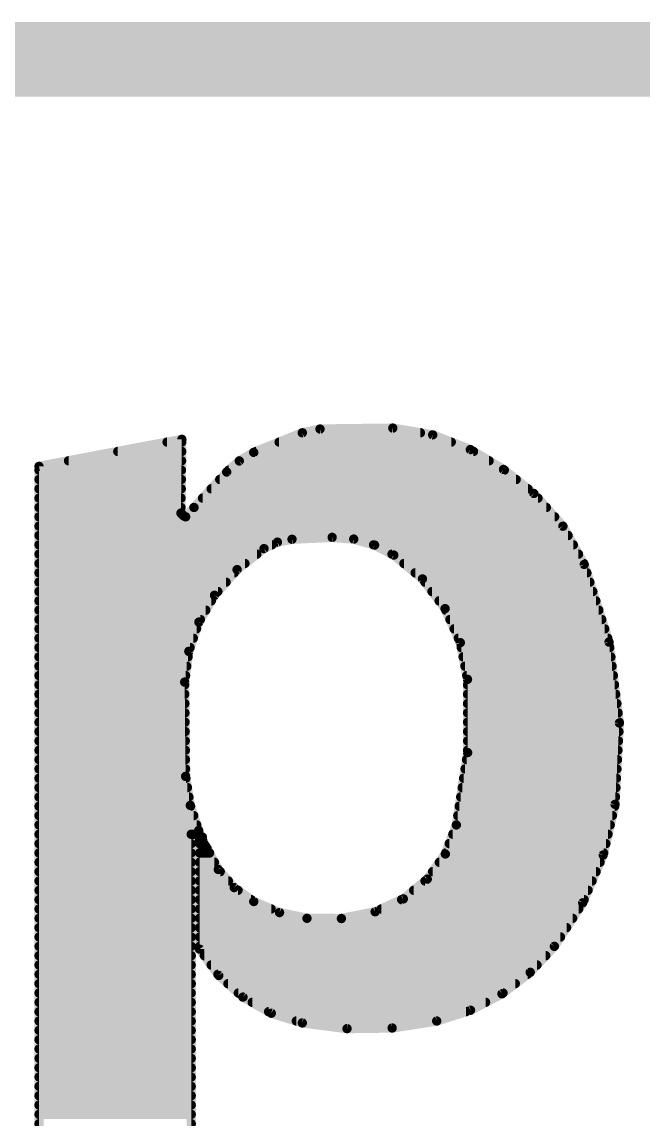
# Model space of a CAD drawing. Extents: x -66 to 17.9, y -10.2 to 50.9.
# Drawn here: x 4.277 to 5.966, y 29.883 to 32.868 of the extents above; entities that cross this region are included whole.
import ezdxf

# ---------------------------------------------------------------- set-up
doc = ezdxf.new("R2010")
doc.units = 0
doc.layers.add('20', color=53, linetype='CONTINUOUS')
doc.layers.add('21', color=41, linetype='CONTINUOUS')

msp = doc.modelspace()

# ---------------------------------------------------------------- linework, layer by layer
at = {"layer": '20', "const_width": 0.2032}
msp.add_lwpolyline([(17.78, 32.766), (0, 32.766)], dxfattribs=at)
at = {"layer": '21', "const_width": 0.0254}
for points in [[(4.9073, 31.6967), (5.0394, 31.75)], [(5.0394, 31.75), (5.0876, 31.7602)], [(5.0394, 31.75), (5.3607, 31.75)], [(5.0876, 31.7602), (5.2857, 31.7627)], [(5.2857, 31.7627), (5.3942, 31.7443)], [(5.3942, 31.7443), (5.4966, 31.7043)], [(4.3231, 31.6586), (4.7117, 31.7322)], [(4.6716, 31.7246), (4.7116, 31.7246)], [(4.7117, 31.7322), (4.7092, 31.5316)], [(4.9764, 31.7246), (5.4447, 31.7246)], [(4.5375, 31.6992), (4.7113, 31.6992)], [(4.868, 31.6734), (4.9073, 31.6967)], [(4.9135, 31.6992), (5.5051, 31.6992)], [(5.4966, 31.7043), (5.5868, 31.6502)], [(4.3231, 29.6012), (4.3231, 31.6586)], [(4.4034, 31.6738), (4.711, 31.6738)], [(4.8336, 31.6433), (4.868, 31.6734)], [(4.8685, 31.6738), (5.5475, 31.6738)], [(4.3231, 31.6484), (4.7107, 31.6484)], [(4.3231, 31.623), (4.7103, 31.623)], [(4.7447, 31.5468), (4.8336, 31.6433)], [(4.8149, 31.623), (5.6212, 31.623)], [(4.8394, 31.6484), (5.5891, 31.6484)], [(5.5868, 31.6502), (5.6693, 31.5849)], [(4.3231, 31.5976), (4.71, 31.5976)], [(4.7915, 31.5976), (5.6533, 31.5976)], [(4.3231, 31.5722), (4.7097, 31.5722)], [(4.7681, 31.5722), (5.6806, 31.5722)], [(5.6693, 31.5849), (5.7484, 31.4959)], [(4.3231, 31.5468), (4.7094, 31.5468)], [(4.7219, 31.5214), (4.7447, 31.5468)], [(4.7447, 31.5468), (5.7032, 31.5468)], [(4.3231, 31.5214), (4.7219, 31.5214)], [(4.7092, 31.5316), (4.7168, 31.5239)], [(4.7168, 31.5239), (4.7219, 31.5214)], [(4.7219, 31.5214), (5.7258, 31.5214)], [(4.3231, 31.496), (5.7483, 31.496)], [(5.7484, 31.4959), (5.8064, 31.3919)], [(4.3231, 31.4706), (5.7625, 31.4706)], [(4.3231, 31.4452), (4.9565, 31.4452)], [(4.9717, 31.4525), (4.9352, 31.435)], [(5.0114, 31.4604), (4.9717, 31.4525)], [(5.1206, 31.4655), (5.0114, 31.4604)], [(5.1794, 31.4608), (5.1206, 31.4655)], [(5.236, 31.4445), (5.1794, 31.4608)], [(5.2335, 31.4452), (5.7767, 31.4452)], [(5.2883, 31.4173), (5.236, 31.4445)], [(4.3231, 31.4198), (4.9157, 31.4198)], [(4.9352, 31.435), (4.862, 31.3778)], [(5.2835, 31.4198), (5.7908, 31.4198)], [(5.3664, 31.3524), (5.2883, 31.4173)], [(4.3231, 31.3944), (4.8832, 31.3944)], [(5.3159, 31.3944), (5.805, 31.3944)], [(5.8064, 31.3919), (5.8738, 31.1806)], [(4.3231, 31.369), (4.8542, 31.369)], [(4.862, 31.3778), (4.8006, 31.308)], [(5.3465, 31.369), (5.8137, 31.369)], [(4.3231, 31.3436), (4.8319, 31.3436)], [(5.4278, 31.2716), (5.3664, 31.3524)], [(5.3731, 31.3436), (5.8218, 31.3436)], [(4.3231, 31.3182), (4.8096, 31.3182)], [(4.8006, 31.308), (4.758, 31.2352)], [(5.3924, 31.3182), (5.8299, 31.3182)], [(4.3231, 31.2928), (4.7917, 31.2928)], [(4.3231, 31.2674), (4.7769, 31.2674)], [(5.4117, 31.2928), (5.838, 31.2928)], [(5.4694, 31.179), (5.4278, 31.2716)], [(5.4297, 31.2674), (5.8461, 31.2674)], [(4.3231, 31.242), (4.762, 31.242)], [(4.758, 31.2352), (4.7306, 31.1554)], [(5.4411, 31.242), (5.8542, 31.242)], [(4.3231, 31.2166), (4.7516, 31.2166)], [(5.4525, 31.2166), (5.8623, 31.2166)], [(4.3231, 31.1912), (4.7429, 31.1912)], [(5.4639, 31.1912), (5.8704, 31.1912)], [(5.4889, 31.0794), (5.4694, 31.179)], [(5.8738, 31.1806), (5.9021, 30.9606)], [(4.3231, 31.1658), (4.7342, 31.1658)], [(4.7306, 31.1554), (4.7193, 31.0718)], [(5.4719, 31.1658), (5.8757, 31.1658)], [(4.3231, 31.1404), (4.7286, 31.1404)], [(5.4769, 31.1404), (5.879, 31.1404)], [(4.3231, 31.115), (4.7251, 31.115)], [(4.3231, 31.0896), (4.7217, 31.0896)], [(5.4819, 31.115), (5.8822, 31.115)], [(5.4869, 31.0896), (5.8855, 31.0896)], [(4.3231, 31.0642), (4.7194, 31.0642)], [(4.7193, 31.0718), (4.7219, 30.8153)], [(5.4892, 30.8801), (5.4889, 31.0794)], [(5.4889, 31.0642), (5.8888, 31.0642)], [(4.3231, 31.0388), (4.7196, 31.0388)], [(5.489, 31.0388), (5.892, 31.0388)], [(4.3231, 31.0134), (4.7199, 31.0134)], [(5.489, 31.0134), (5.8953, 31.0134)], [(4.3231, 30.988), (4.7201, 30.988)], [(5.4891, 30.988), (5.8986, 30.988)], [(4.3231, 30.9626), (4.7204, 30.9626)], [(4.3231, 30.9372), (4.7207, 30.9372)], [(5.4891, 30.9626), (5.9018, 30.9626)], [(5.4891, 30.9372), (5.9008, 30.9372)], [(5.9021, 30.9606), (5.8903, 30.7391)], [(4.3231, 30.9118), (4.7209, 30.9118)], [(5.4892, 30.9118), (5.8995, 30.9118)], [(4.3231, 30.8864), (4.7212, 30.8864)], [(5.4585, 30.6832), (5.4892, 30.8801)], [(5.4892, 30.8864), (5.8981, 30.8864)], [(4.3231, 30.861), (4.7214, 30.861)], [(5.4862, 30.861), (5.8968, 30.861)], [(4.3231, 30.8356), (4.7217, 30.8356)], [(5.4823, 30.8356), (5.8954, 30.8356)], [(4.3231, 30.8102), (4.7227, 30.8102)], [(4.7219, 30.8153), (4.7346, 30.7365)], [(5.4783, 30.8102), (5.8941, 30.8102)], [(4.3231, 30.7848), (4.7268, 30.7848)], [(4.3231, 30.7594), (4.7309, 30.7594)], [(5.4704, 30.7594), (5.8914, 30.7594)], [(5.4744, 30.7848), (5.8927, 30.7848)], [(4.3231, 30.734), (4.7354, 30.734)], [(4.7346, 30.7365), (4.7574, 30.668)], [(5.4664, 30.734), (5.8891, 30.734)], [(5.8903, 30.7391), (5.858, 30.6014)], [(4.3231, 30.7086), (4.7439, 30.7086)], [(5.4625, 30.7086), (5.8831, 30.7086)], [(4.3231, 30.6832), (4.7523, 30.6832)], [(4.7574, 30.668), (4.7579, 30.6643)], [(5.4286, 30.6043), (5.4585, 30.6832)], [(5.4585, 30.6832), (5.8772, 30.6832)], [(4.3231, 30.6578), (4.7498, 30.6578)], [(4.7498, 30.6578), (4.7371, 30.6578)], [(4.7371, 30.6578), (4.7371, 29.2278)], [(4.7535, 30.6584), (4.7498, 30.6578)], [(4.7565, 30.6608), (4.7535, 30.6584)], [(4.7579, 30.6643), (4.7565, 30.6608)], [(4.76, 30.6426), (4.7676, 30.6502)], [(4.76, 30.3454), (4.76, 30.6426)], [(4.7676, 30.6502), (4.7676, 30.6451)], [(4.7676, 30.6451), (4.7696, 30.6354)], [(5.4489, 30.6578), (5.8712, 30.6578)], [(4.3231, 30.6324), (4.7371, 30.6324)], [(4.76, 30.6324), (4.7717, 30.6324)], [(4.7696, 30.6354), (4.7752, 30.6273)], [(4.7752, 30.6273), (4.7803, 30.6197)], [(4.7803, 30.6197), (4.811, 30.562)], [(5.4392, 30.6324), (5.8653, 30.6324)], [(4.3231, 30.607), (4.7371, 30.607)], [(4.3231, 30.5816), (4.7371, 30.5816)], [(4.76, 30.607), (4.787, 30.607)], [(4.76, 30.5816), (4.8005, 30.5816)], [(5.3794, 30.5358), (5.4286, 30.6043)], [(5.4123, 30.5816), (5.8495, 30.5816)], [(5.4296, 30.607), (5.8593, 30.607)], [(5.858, 30.6014), (5.8024, 30.4714)], [(4.3231, 30.5562), (4.7371, 30.5562)], [(4.76, 30.5562), (4.816, 30.5562)], [(4.811, 30.562), (4.8541, 30.5128)], [(5.394, 30.5562), (5.8387, 30.5562)], [(4.3231, 30.5308), (4.7371, 30.5308)], [(4.76, 30.5308), (4.8383, 30.5308)], [(5.3142, 30.4821), (5.3794, 30.5358)], [(5.3733, 30.5308), (5.8278, 30.5308)], [(4.3231, 30.5054), (4.7371, 30.5054)], [(4.76, 30.5054), (4.8645, 30.5054)], [(4.8541, 30.5128), (4.9073, 30.4749)], [(5.3425, 30.5054), (5.8169, 30.5054)], [(4.3231, 30.48), (4.7371, 30.48)], [(4.76, 30.48), (4.9001, 30.48)], [(4.9073, 30.4749), (4.9774, 30.4449)], [(5.2375, 30.447), (5.3142, 30.4821)], [(5.3096, 30.48), (5.8061, 30.48)], [(5.8024, 30.4714), (5.7252, 30.353)], [(4.3231, 30.4546), (4.7371, 30.4546)], [(4.3231, 30.4292), (4.7371, 30.4292)], [(4.76, 30.4546), (4.9547, 30.4546)], [(4.76, 30.4292), (5.0521, 30.4292)], [(4.9774, 30.4449), (5.0521, 30.4292)], [(5.0521, 30.4292), (5.1457, 30.4286)], [(5.1457, 30.4286), (5.2375, 30.447)], [(5.1487, 30.4292), (5.7749, 30.4292)], [(5.2541, 30.4546), (5.7914, 30.4546)], [(4.3231, 30.4038), (4.7371, 30.4038)], [(4.76, 30.4038), (5.7583, 30.4038)], [(4.3231, 30.3784), (4.7371, 30.3784)], [(4.76, 30.3784), (5.7418, 30.3784)], [(4.3231, 30.353), (4.7371, 30.353)], [(4.76, 30.353), (5.7252, 30.353)], [(4.812, 30.2738), (4.76, 30.3454)], [(5.7252, 30.353), (5.6594, 30.2823)], [(4.3231, 30.3276), (4.7371, 30.3276)], [(4.7729, 30.3276), (5.7016, 30.3276)], [(4.3231, 30.3022), (4.7371, 30.3022)], [(4.7914, 30.3022), (5.6779, 30.3022)], [(5.6594, 30.2823), (5.5826, 30.2239)], [(4.3231, 30.2768), (4.7371, 30.2768)], [(4.3231, 30.2514), (4.7371, 30.2514)], [(4.8098, 30.2768), (5.6521, 30.2768)], [(4.878, 30.2148), (4.812, 30.2738)], [(4.8371, 30.2514), (5.6188, 30.2514)], [(4.3231, 30.226), (4.7371, 30.226)], [(4.8655, 30.226), (5.5854, 30.226)], [(5.5826, 30.2239), (5.497, 30.1793)], [(4.3231, 30.2006), (4.7371, 30.2006)], [(4.955, 30.1711), (4.878, 30.2148)], [(4.9031, 30.2006), (5.538, 30.2006)], [(4.3231, 30.1752), (4.7371, 30.1752)], [(4.9478, 30.1752), (5.4844, 30.1752)], [(5.0394, 30.1447), (4.955, 30.1711)], [(5.497, 30.1793), (5.4051, 30.1498)], [(4.3231, 30.1498), (4.7371, 30.1498)], [(5.0231, 30.1498), (5.4051, 30.1498)], [(5.1611, 30.1292), (5.0394, 30.1447)], [(5.2838, 30.1309), (5.1611, 30.1292)], [(5.4051, 30.1498), (5.2838, 30.1309)], [(4.3231, 30.1244), (4.7371, 30.1244)], [(4.3231, 30.099), (4.7371, 30.099)], [(4.3231, 30.0736), (4.7371, 30.0736)], [(4.3231, 30.0482), (4.7371, 30.0482)], [(4.3231, 30.0228), (4.7371, 30.0228)], [(4.3231, 29.9974), (4.7371, 29.9974)], [(4.3231, 29.972), (4.7371, 29.972)], [(4.3231, 29.9466), (4.7371, 29.9466)], [(4.3231, 29.9212), (4.7371, 29.9212)], [(4.3231, 29.8958), (4.7371, 29.8958)]]:
    msp.add_lwpolyline(points, dxfattribs=at)
at = {"layer": '21', "const_width": 0.0127}
for points in [[(5.0394, 31.7564, 1), (5.0394, 31.7436)], [(5.0381, 31.7562, 1), (5.0407, 31.7438)], [(5.0418, 31.7441, 1), (5.037, 31.7559)], [(5.0875, 31.7665, 1), (5.0877, 31.7539)], [(5.0889, 31.754, 1), (5.0863, 31.7664)], [(5.2868, 31.769, 1), (5.2846, 31.7564)], [(5.2858, 31.7564, 1), (5.2856, 31.769)], [(5.3607, 31.7436, 1), (5.3607, 31.7564)], [(5.3965, 31.7503, 1), (5.3918, 31.7384)], [(5.3931, 31.7381, 1), (5.3952, 31.7506)], [(4.6716, 31.731, 1), (4.6716, 31.7183)], [(4.718, 31.7321, 1), (4.7054, 31.7323)], [(4.7129, 31.726, 1), (4.7105, 31.7384)], [(4.7116, 31.7183, 1), (4.7116, 31.731)], [(4.9764, 31.731, 1), (4.9764, 31.7183)], [(5.4447, 31.7183, 1), (5.4447, 31.731)], [(4.5375, 31.7056, 1), (4.5375, 31.6928)], [(4.7113, 31.6928, 1), (4.7113, 31.7056)], [(4.9049, 31.7026, 1), (4.9097, 31.6908)], [(4.9105, 31.6912, 1), (4.9041, 31.7022)], [(4.9135, 31.7056, 1), (4.9135, 31.6928)], [(5.4999, 31.7097, 1), (5.4933, 31.6989)], [(5.4943, 31.6984, 1), (5.4989, 31.7102)], [(5.5051, 31.6928, 1), (5.5051, 31.7056)], [(4.3295, 31.6586, 1), (4.3167, 31.6586)], [(4.3219, 31.6648, 1), (4.3243, 31.6524)], [(4.4034, 31.6802, 1), (4.4034, 31.6674)], [(4.711, 31.6674, 1), (4.711, 31.6802)], [(4.8647, 31.6789, 1), (4.8712, 31.668)], [(4.8685, 31.6802, 1), (4.8685, 31.6674)], [(4.8721, 31.6687, 1), (4.8638, 31.6782)], [(5.5475, 31.6674, 1), (5.5475, 31.6802)], [(4.3231, 31.6294, 1), (4.3231, 31.6166)], [(4.3231, 31.6548, 1), (4.3231, 31.6421)], [(4.7103, 31.6166, 1), (4.7103, 31.6294)], [(4.7107, 31.6421, 1), (4.7107, 31.6548)], [(4.8149, 31.6294, 1), (4.8149, 31.6166)], [(4.8294, 31.6481, 1), (4.8378, 31.6385)], [(4.8383, 31.639, 1), (4.8289, 31.6476)], [(4.8394, 31.6548, 1), (4.8394, 31.6421)], [(5.5908, 31.6552, 1), (5.5829, 31.6452)], [(5.5836, 31.6448, 1), (5.5901, 31.6557)], [(5.5891, 31.6421, 1), (5.5891, 31.6548)], [(5.6212, 31.6166, 1), (5.6212, 31.6294)], [(4.3231, 31.604, 1), (4.3231, 31.5912)], [(4.71, 31.5912, 1), (4.71, 31.604)], [(4.7915, 31.604, 1), (4.7915, 31.5912)], [(5.6533, 31.5912, 1), (5.6533, 31.604)], [(4.3231, 31.5786, 1), (4.3231, 31.5659)], [(4.7097, 31.5659, 1), (4.7097, 31.5786)], [(4.7681, 31.5786, 1), (4.7681, 31.5659)], [(5.674, 31.5891, 1), (5.6646, 31.5807)], [(5.6654, 31.5799, 1), (5.6732, 31.5899)], [(5.6806, 31.5659, 1), (5.6806, 31.5786)], [(4.3231, 31.5532, 1), (4.3231, 31.5404)], [(4.7094, 31.5404, 1), (4.7094, 31.5532)], [(4.7447, 31.5532, 1), (4.7447, 31.5404)], [(4.74, 31.5511, 1), (4.7494, 31.5425)], [(4.7494, 31.5426, 1), (4.74, 31.551)], [(5.7032, 31.5404, 1), (5.7032, 31.5532)], [(4.3231, 31.5278, 1), (4.3231, 31.515)], [(4.7137, 31.5361, 1), (4.7047, 31.5271)], [(4.7029, 31.5317, 1), (4.7155, 31.5315)], [(4.7196, 31.5296, 1), (4.714, 31.5182)], [(4.7123, 31.5194, 1), (4.7213, 31.5284)], [(4.7219, 31.5278, 1), (4.7219, 31.515)], [(4.7172, 31.5256, 1), (4.7266, 31.5172)], [(4.7191, 31.5157, 1), (4.7247, 31.5271)], [(4.7219, 31.515, 1), (4.7219, 31.5278)], [(5.7258, 31.515, 1), (5.7258, 31.5278)], [(4.3231, 31.5024, 1), (4.3231, 31.4897)], [(5.754, 31.499, 1), (5.7429, 31.4928)], [(5.7437, 31.4917, 1), (5.7532, 31.5001)], [(5.7483, 31.4897, 1), (5.7483, 31.5024)], [(4.3231, 31.477, 1), (4.3231, 31.4642)], [(4.3231, 31.4516, 1), (4.3231, 31.4388)], [(4.9565, 31.4388, 1), (4.9565, 31.4516)], [(4.9705, 31.4587, 1), (4.973, 31.4462)], [(4.9745, 31.4467, 1), (4.969, 31.4582)], [(5.0111, 31.4667, 1), (5.0117, 31.4541)], [(5.0126, 31.4542, 1), (5.0102, 31.4666)], [(5.1211, 31.4718, 1), (5.1201, 31.4592)], [(5.1209, 31.4592, 1), (5.1203, 31.4718)], [(5.1811, 31.4669, 1), (5.1776, 31.4547)], [(5.1788, 31.4544, 1), (5.1799, 31.4671)], [(5.2335, 31.4516, 1), (5.2335, 31.4388)], [(5.2389, 31.4501, 1), (5.2331, 31.4388)], [(5.2342, 31.4384, 1), (5.2378, 31.4506)], [(5.7625, 31.4642, 1), (5.7625, 31.477)], [(5.7767, 31.4388, 1), (5.7767, 31.4516)], [(4.3231, 31.4262, 1), (4.3231, 31.4135)], [(4.9157, 31.4135, 1), (4.9157, 31.4262)], [(4.9325, 31.4407, 1), (4.9379, 31.4293)], [(4.9391, 31.43, 1), (4.9313, 31.44)], [(5.2835, 31.4262, 1), (5.2835, 31.4135)], [(5.2924, 31.4222, 1), (5.2842, 31.4124)], [(5.2854, 31.4117, 1), (5.2912, 31.4229)], [(5.7908, 31.4135, 1), (5.7908, 31.4262)], [(4.3231, 31.4008, 1), (4.3231, 31.388)], [(4.8832, 31.388, 1), (4.8832, 31.4008)], [(5.3159, 31.4008, 1), (5.3159, 31.388)], [(5.8124, 31.3938, 1), (5.8004, 31.39)], [(5.8009, 31.3888, 1), (5.8119, 31.395)], [(5.805, 31.388, 1), (5.805, 31.4008)], [(4.3231, 31.3754, 1), (4.3231, 31.3626)], [(4.8542, 31.3626, 1), (4.8542, 31.3754)], [(4.858, 31.3828, 1), (4.8659, 31.3728)], [(4.8667, 31.3736, 1), (4.8572, 31.382)], [(5.3465, 31.3754, 1), (5.3465, 31.3626)], [(5.8137, 31.3626, 1), (5.8137, 31.3754)], [(4.3231, 31.35, 1), (4.3231, 31.3373)], [(4.8319, 31.3373, 1), (4.8319, 31.35)], [(5.3714, 31.3563, 1), (5.3613, 31.3486)], [(5.3623, 31.3476, 1), (5.3704, 31.3573)], [(5.3731, 31.35, 1), (5.3731, 31.3373)], [(5.8218, 31.3373, 1), (5.8218, 31.35)], [(4.3231, 31.3246, 1), (4.3231, 31.3118)], [(4.7958, 31.3122, 1), (4.8054, 31.3038)], [(4.8061, 31.3048, 1), (4.7951, 31.3112)], [(4.8096, 31.3118, 1), (4.8096, 31.3246)], [(5.3924, 31.3246, 1), (5.3924, 31.3118)], [(5.8299, 31.3118, 1), (5.8299, 31.3246)], [(4.3231, 31.2992, 1), (4.3231, 31.2864)], [(4.3231, 31.2738, 1), (4.3231, 31.2611)], [(4.7769, 31.2611, 1), (4.7769, 31.2738)], [(4.7917, 31.2864, 1), (4.7917, 31.2992)], [(5.4117, 31.2992, 1), (5.4117, 31.2864)], [(5.4336, 31.2742, 1), (5.422, 31.269)], [(5.4227, 31.2678, 1), (5.4329, 31.2755)], [(5.4297, 31.2738, 1), (5.4297, 31.2611)], [(5.838, 31.2864, 1), (5.838, 31.2992)], [(5.8461, 31.2611, 1), (5.8461, 31.2738)], [(4.3231, 31.2484, 1), (4.3231, 31.2356)], [(4.764, 31.2331, 1), (4.752, 31.2372)], [(4.762, 31.2356, 1), (4.762, 31.2484)], [(5.4411, 31.2484, 1), (5.4411, 31.2356)], [(5.8542, 31.2356, 1), (5.8542, 31.2484)], [(4.3231, 31.223, 1), (4.3231, 31.2103)], [(4.7516, 31.2103, 1), (4.7516, 31.223)], [(4.7525, 31.2384, 1), (4.7635, 31.232)], [(5.4525, 31.223, 1), (5.4525, 31.2103)], [(5.8623, 31.2103, 1), (5.8623, 31.223)], [(4.3231, 31.1976, 1), (4.3231, 31.1849)], [(4.7429, 31.1849, 1), (4.7429, 31.1976)], [(5.4639, 31.1976, 1), (5.4639, 31.1849)], [(5.4756, 31.1802, 1), (5.4631, 31.1778)], [(5.4636, 31.1764, 1), (5.4751, 31.1816)], [(5.8801, 31.1814, 1), (5.8675, 31.1798)], [(5.8678, 31.1787, 1), (5.8799, 31.1825)], [(5.8704, 31.1849, 1), (5.8704, 31.1976)], [(4.3231, 31.1722, 1), (4.3231, 31.1594)], [(4.7246, 31.1575, 1), (4.7366, 31.1533)], [(4.7369, 31.1546, 1), (4.7243, 31.1563)], [(4.7342, 31.1594, 1), (4.7342, 31.1722)], [(5.4719, 31.1722, 1), (5.4719, 31.1594)], [(5.8757, 31.1594, 1), (5.8757, 31.1722)], [(4.3231, 31.1468, 1), (4.3231, 31.1341)], [(4.7286, 31.1341, 1), (4.7286, 31.1468)], [(5.4769, 31.1468, 1), (5.4769, 31.1341)], [(5.879, 31.1341, 1), (5.879, 31.1468)], [(4.3231, 31.1214, 1), (4.3231, 31.1087)], [(4.3231, 31.096, 1), (4.3231, 31.0832)], [(4.7217, 31.0832, 1), (4.7217, 31.096)], [(4.7251, 31.1087, 1), (4.7251, 31.1214)], [(5.4819, 31.1214, 1), (5.4819, 31.1087)], [(5.4869, 31.096, 1), (5.4869, 31.0832)], [(5.8822, 31.1087, 1), (5.8822, 31.1214)], [(5.8855, 31.0832, 1), (5.8855, 31.096)], [(4.3231, 31.0706, 1), (4.3231, 31.0579)], [(4.7256, 31.0719, 1), (4.713, 31.0717)], [(4.713, 31.0726, 1), (4.7256, 31.071)], [(4.7194, 31.0579, 1), (4.7194, 31.0706)], [(5.4952, 31.0794, 1), (5.4826, 31.0794)], [(5.4889, 31.0706, 1), (5.4889, 31.0579)], [(5.4827, 31.0782, 1), (5.4951, 31.0806)], [(5.8888, 31.0579, 1), (5.8888, 31.0706)], [(4.3231, 31.0452, 1), (4.3231, 31.0325)], [(4.7196, 31.0325, 1), (4.7196, 31.0452)], [(5.489, 31.0452, 1), (5.489, 31.0325)], [(5.892, 31.0325, 1), (5.892, 31.0452)], [(4.3231, 31.0198, 1), (4.3231, 31.007)], [(4.7199, 31.007, 1), (4.7199, 31.0198)], [(5.489, 31.0198, 1), (5.489, 31.007)], [(5.8953, 31.007, 1), (5.8953, 31.0198)], [(4.3231, 30.9944, 1), (4.3231, 30.9817)], [(4.7201, 30.9817, 1), (4.7201, 30.9944)], [(5.4891, 30.9944, 1), (5.4891, 30.9817)], [(5.8986, 30.9817, 1), (5.8986, 30.9944)], [(4.3231, 30.969, 1), (4.3231, 30.9563)], [(4.3231, 30.9436, 1), (4.3231, 30.9308)], [(4.7204, 30.9563, 1), (4.7204, 30.969)], [(4.7207, 30.9308, 1), (4.7207, 30.9436)], [(5.4891, 30.969, 1), (5.4891, 30.9563)], [(5.4891, 30.9436, 1), (5.4891, 30.9308)], [(5.9084, 30.9603, 1), (5.8957, 30.9609)], [(5.8958, 30.9598, 1), (5.9084, 30.9614)], [(5.9008, 30.9308, 1), (5.9008, 30.9436)], [(5.9018, 30.9563, 1), (5.9018, 30.969)], [(4.3231, 30.9182, 1), (4.3231, 30.9055)], [(4.7209, 30.9055, 1), (4.7209, 30.9182)], [(5.4892, 30.9182, 1), (5.4892, 30.9055)], [(5.8995, 30.9055, 1), (5.8995, 30.9182)], [(4.3231, 30.8928, 1), (4.3231, 30.8801)], [(4.7212, 30.8801, 1), (4.7212, 30.8928)], [(5.4892, 30.8928, 1), (5.4892, 30.8801)], [(5.4955, 30.8791, 1), (5.483, 30.8811)], [(5.8981, 30.8801, 1), (5.8981, 30.8928)], [(4.3231, 30.8674, 1), (4.3231, 30.8546)], [(4.7214, 30.8546, 1), (4.7214, 30.8674)], [(5.4862, 30.8674, 1), (5.4862, 30.8546)], [(5.4829, 30.8801, 1), (5.4956, 30.8801)], [(5.8968, 30.8546, 1), (5.8968, 30.8674)], [(4.3231, 30.842, 1), (4.3231, 30.8293)], [(4.7217, 30.8293, 1), (4.7217, 30.842)], [(5.4823, 30.842, 1), (5.4823, 30.8293)], [(5.8954, 30.8293, 1), (5.8954, 30.842)], [(4.3231, 30.8166, 1), (4.3231, 30.8039)], [(4.7282, 30.8163, 1), (4.7156, 30.8143)], [(4.7156, 30.8152, 1), (4.7282, 30.8154)], [(4.7227, 30.8039, 1), (4.7227, 30.8166)], [(5.4783, 30.8166, 1), (5.4783, 30.8039)], [(5.8941, 30.8039, 1), (5.8941, 30.8166)], [(4.3231, 30.7912, 1), (4.3231, 30.7784)], [(4.3231, 30.7658, 1), (4.3231, 30.7531)], [(4.7268, 30.7784, 1), (4.7268, 30.7912)], [(4.7309, 30.7531, 1), (4.7309, 30.7658)], [(5.4704, 30.7658, 1), (5.4704, 30.7531)], [(5.4744, 30.7912, 1), (5.4744, 30.7784)], [(5.8914, 30.7531, 1), (5.8914, 30.7658)], [(5.8927, 30.7784, 1), (5.8927, 30.7912)], [(4.3231, 30.7404, 1), (4.3231, 30.7277)], [(4.7406, 30.7385, 1), (4.7286, 30.7345)], [(4.7283, 30.7355, 1), (4.7409, 30.7375)], [(4.7354, 30.7277, 1), (4.7354, 30.7404)], [(5.4664, 30.7404, 1), (5.4664, 30.7277)], [(5.884, 30.7394, 1), (5.8966, 30.7388)], [(5.8965, 30.7376, 1), (5.8841, 30.7406)], [(5.8891, 30.7277, 1), (5.8891, 30.7404)], [(4.3231, 30.715, 1), (4.3231, 30.7022)], [(4.7439, 30.7022, 1), (4.7439, 30.715)], [(5.4625, 30.715, 1), (5.4625, 30.7022)], [(5.8831, 30.7022, 1), (5.8831, 30.715)], [(4.3231, 30.6896, 1), (4.3231, 30.6769)], [(4.7637, 30.6688, 1), (4.7511, 30.6672)], [(4.7523, 30.6769, 1), (4.7523, 30.6896)], [(5.4585, 30.6896, 1), (5.4585, 30.6769)], [(5.4522, 30.6842, 1), (5.4648, 30.6822)], [(5.4644, 30.6809, 1), (5.4526, 30.6855)], [(5.8772, 30.6769, 1), (5.8772, 30.6896)], [(4.3231, 30.6642, 1), (4.3231, 30.6515)], [(4.7435, 30.6578, 1), (4.7307, 30.6578)], [(4.7371, 30.6642, 1), (4.7371, 30.6515)], [(4.7488, 30.6641, 1), (4.7508, 30.6515)], [(4.7496, 30.6634, 1), (4.7575, 30.6534)], [(4.7498, 30.6515, 1), (4.7498, 30.6642)], [(4.7498, 30.6515, 1), (4.7498, 30.6642)], [(4.7506, 30.6631, 1), (4.7624, 30.6584)], [(4.7514, 30.666, 1), (4.7634, 30.67)], [(4.7516, 30.6634, 1), (4.7642, 30.6651)], [(4.7638, 30.6619, 1), (4.752, 30.6666)], [(4.7604, 30.6558, 1), (4.7525, 30.6657)], [(4.7545, 30.6521, 1), (4.7525, 30.6647)], [(4.7664, 30.6426, 1), (4.7536, 30.6426)], [(4.7555, 30.6471, 1), (4.7645, 30.6381)], [(4.774, 30.6502, 1), (4.7612, 30.6502)], [(4.7612, 30.6451, 1), (4.774, 30.6451)], [(4.7738, 30.6464, 1), (4.7614, 30.6438)], [(4.7721, 30.6457, 1), (4.7631, 30.6547)], [(5.4489, 30.6642, 1), (5.4489, 30.6515)], [(5.8712, 30.6515, 1), (5.8712, 30.6642)], [(4.3231, 30.6388, 1), (4.3231, 30.626)], [(4.7371, 30.626, 1), (4.7371, 30.6388)], [(4.76, 30.6388, 1), (4.76, 30.626)], [(4.7748, 30.639, 1), (4.7644, 30.6318)], [(4.7634, 30.6342, 1), (4.7758, 30.6367)], [(4.7805, 30.6308, 1), (4.7699, 30.6238)], [(4.77, 30.6237, 1), (4.7804, 30.6309)], [(4.7717, 30.626, 1), (4.7717, 30.6388)], [(4.7859, 30.6227, 1), (4.7747, 30.6167)], [(4.775, 30.6162, 1), (4.7856, 30.6232)], [(5.4392, 30.6388, 1), (5.4392, 30.626)], [(5.8653, 30.626, 1), (5.8653, 30.6388)], [(4.3231, 30.6134, 1), (4.3231, 30.6007)], [(4.3231, 30.588, 1), (4.3231, 30.5753)], [(4.7371, 30.6007, 1), (4.7371, 30.6134)], [(4.7371, 30.5753, 1), (4.7371, 30.588)], [(4.76, 30.6134, 1), (4.76, 30.6007)], [(4.76, 30.588, 1), (4.76, 30.5753)], [(4.787, 30.6007, 1), (4.787, 30.6134)], [(4.8005, 30.5753, 1), (4.8005, 30.588)], [(5.4123, 30.588, 1), (5.4123, 30.5753)], [(5.4226, 30.6066, 1), (5.4345, 30.6021)], [(5.4296, 30.6134, 1), (5.4296, 30.6007)], [(5.4337, 30.6006, 1), (5.4234, 30.608)], [(5.8495, 30.5753, 1), (5.8495, 30.588)], [(5.8518, 30.6029, 1), (5.8642, 30.6)], [(5.8638, 30.599, 1), (5.8522, 30.6039)], [(5.8593, 30.6007, 1), (5.8593, 30.6134)], [(4.3231, 30.5626, 1), (4.3231, 30.5498)], [(4.7371, 30.5498, 1), (4.7371, 30.5626)], [(4.76, 30.5626, 1), (4.76, 30.5498)], [(4.8157, 30.5662, 1), (4.8062, 30.5578)], [(4.8054, 30.559, 1), (4.8166, 30.565)], [(4.816, 30.5498, 1), (4.816, 30.5626)], [(5.394, 30.5626, 1), (5.394, 30.5498)], [(5.8387, 30.5498, 1), (5.8387, 30.5626)], [(4.3231, 30.5372, 1), (4.3231, 30.5245)], [(4.7371, 30.5245, 1), (4.7371, 30.5372)], [(4.76, 30.5372, 1), (4.76, 30.5245)], [(4.8383, 30.5245, 1), (4.8383, 30.5372)], [(5.3733, 30.5372, 1), (5.3733, 30.5245)], [(5.3742, 30.5395, 1), (5.3845, 30.5321)], [(5.3834, 30.5309, 1), (5.3753, 30.5407)], [(5.8278, 30.5245, 1), (5.8278, 30.5372)], [(4.3231, 30.5118, 1), (4.3231, 30.4991)], [(4.7371, 30.4991, 1), (4.7371, 30.5118)], [(4.76, 30.5118, 1), (4.76, 30.4991)], [(4.8578, 30.518, 1), (4.8504, 30.5077)], [(4.8493, 30.5087, 1), (4.8588, 30.517)], [(4.8645, 30.4991, 1), (4.8645, 30.5118)], [(5.3425, 30.5118, 1), (5.3425, 30.4991)], [(5.8169, 30.4991, 1), (5.8169, 30.5118)], [(4.3231, 30.4864, 1), (4.3231, 30.4736)], [(4.7371, 30.4736, 1), (4.7371, 30.4864)], [(4.76, 30.4864, 1), (4.76, 30.4736)], [(4.9001, 30.4736, 1), (4.9001, 30.4864)], [(4.9098, 30.4807, 1), (4.9048, 30.4691)], [(4.9036, 30.4697, 1), (4.911, 30.4801)], [(5.3096, 30.4864, 1), (5.3096, 30.4736)], [(5.3102, 30.487, 1), (5.3183, 30.4772)], [(5.3169, 30.4763, 1), (5.3116, 30.4879)], [(5.7966, 30.4739, 1), (5.8082, 30.469)], [(5.8077, 30.468, 1), (5.7971, 30.4749)], [(5.8061, 30.4736, 1), (5.8061, 30.4864)], [(4.3231, 30.461, 1), (4.3231, 30.4483)], [(4.3231, 30.4356, 1), (4.3231, 30.4229)], [(4.7371, 30.4483, 1), (4.7371, 30.461)], [(4.7371, 30.4229, 1), (4.7371, 30.4356)], [(4.76, 30.461, 1), (4.76, 30.4483)], [(4.76, 30.4356, 1), (4.76, 30.4229)], [(4.9547, 30.4483, 1), (4.9547, 30.461)], [(4.9787, 30.4511, 1), (4.9761, 30.4387)], [(4.9749, 30.439, 1), (4.9799, 30.4507)], [(5.0521, 30.4355, 1), (5.0521, 30.4229)], [(5.0508, 30.423, 1), (5.0534, 30.4354)], [(5.0521, 30.4229, 1), (5.0521, 30.4356)], [(5.1487, 30.4356, 1), (5.1487, 30.4229)], [(5.2349, 30.4528, 1), (5.2401, 30.4412)], [(5.2387, 30.4408, 1), (5.2363, 30.4532)], [(5.2541, 30.461, 1), (5.2541, 30.4483)], [(5.7749, 30.4229, 1), (5.7749, 30.4356)], [(5.7914, 30.4483, 1), (5.7914, 30.461)], [(4.3231, 30.4102, 1), (4.3231, 30.3974)], [(4.7371, 30.3974, 1), (4.7371, 30.4102)], [(4.76, 30.4102, 1), (4.76, 30.3974)], [(5.1445, 30.4348, 1), (5.147, 30.4224)], [(5.1457, 30.4223, 1), (5.1458, 30.435)], [(5.7583, 30.3974, 1), (5.7583, 30.4102)], [(4.3231, 30.3848, 1), (4.3231, 30.3721)], [(4.7371, 30.3721, 1), (4.7371, 30.3848)], [(4.76, 30.3848, 1), (4.76, 30.3721)], [(5.7418, 30.3721, 1), (5.7418, 30.3848)], [(4.3231, 30.3594, 1), (4.3231, 30.3467)], [(4.7371, 30.3467, 1), (4.7371, 30.3594)], [(4.76, 30.3594, 1), (4.76, 30.3467)], [(4.7651, 30.3491, 1), (4.7549, 30.3417)], [(5.7199, 30.3565, 1), (5.7305, 30.3495)], [(5.7298, 30.3487, 1), (5.7206, 30.3573)], [(5.7252, 30.3467, 1), (5.7252, 30.3594)], [(4.3231, 30.334, 1), (4.3231, 30.3212)], [(4.7371, 30.3212, 1), (4.7371, 30.334)], [(4.7536, 30.3454, 1), (4.7664, 30.3454)], [(4.7729, 30.334, 1), (4.7729, 30.3212)], [(5.7016, 30.3212, 1), (5.7016, 30.334)], [(4.3231, 30.3086, 1), (4.3231, 30.2959)], [(4.7371, 30.2959, 1), (4.7371, 30.3086)], [(4.7914, 30.3086, 1), (4.7914, 30.2959)], [(5.6548, 30.2867, 1), (5.6641, 30.278)], [(5.6633, 30.2773, 1), (5.6556, 30.2874)], [(5.6779, 30.2959, 1), (5.6779, 30.3086)], [(4.3231, 30.2832, 1), (4.3231, 30.2705)], [(4.3231, 30.2578, 1), (4.3231, 30.245)], [(4.7371, 30.2705, 1), (4.7371, 30.2832)], [(4.7371, 30.245, 1), (4.7371, 30.2578)], [(4.8098, 30.2832, 1), (4.8098, 30.2705)], [(4.8163, 30.2785, 1), (4.8078, 30.2691)], [(4.8069, 30.2701, 1), (4.8172, 30.2775)], [(4.8371, 30.2578, 1), (4.8371, 30.245)], [(5.6188, 30.245, 1), (5.6188, 30.2578)], [(5.6521, 30.2705, 1), (5.6521, 30.2832)], [(4.3231, 30.2324, 1), (4.3231, 30.2197)], [(4.7371, 30.2197, 1), (4.7371, 30.2324)], [(4.8655, 30.2324, 1), (4.8655, 30.2197)], [(5.5788, 30.2289, 1), (5.5865, 30.2188)], [(5.5856, 30.2182, 1), (5.5797, 30.2295)], [(5.5854, 30.2197, 1), (5.5854, 30.2324)], [(4.3231, 30.207, 1), (4.3231, 30.1943)], [(4.7371, 30.1943, 1), (4.7371, 30.207)], [(4.8811, 30.2204, 1), (4.8749, 30.2093)], [(4.8738, 30.2101, 1), (4.8822, 30.2196)], [(4.9031, 30.207, 1), (4.9031, 30.1943)], [(5.538, 30.1943, 1), (5.538, 30.207)], [(4.3231, 30.1816, 1), (4.3231, 30.1688)], [(4.7371, 30.1688, 1), (4.7371, 30.1816)], [(4.9478, 30.1816, 1), (4.9478, 30.1688)], [(4.9568, 30.1772, 1), (4.9531, 30.1651)], [(4.9518, 30.1656, 1), (4.9581, 30.1767)], [(5.4844, 30.1688, 1), (5.4844, 30.1816)], [(5.4941, 30.1849, 1), (5.5, 30.1736)], [(5.499, 30.1732, 1), (5.4951, 30.1853)], [(4.3231, 30.1562, 1), (4.3231, 30.1435)], [(4.7371, 30.1435, 1), (4.7371, 30.1562)], [(5.0231, 30.1562, 1), (5.0231, 30.1435)], [(5.0402, 30.151, 1), (5.0386, 30.1384)], [(5.0375, 30.1386, 1), (5.0413, 30.1508)], [(5.2829, 30.1372, 1), (5.2848, 30.1246)], [(5.2839, 30.1245, 1), (5.2838, 30.1372)], [(5.4032, 30.1558, 1), (5.407, 30.1438)], [(5.4061, 30.1435, 1), (5.4041, 30.1561)], [(5.4051, 30.1435, 1), (5.4051, 30.1562)], [(4.3231, 30.1308, 1), (4.3231, 30.1181)], [(4.7371, 30.1181, 1), (4.7371, 30.1308)], [(5.161, 30.1355, 1), (5.1612, 30.1228)], [(5.1603, 30.1229, 1), (5.1619, 30.1355)], [(4.3231, 30.1054, 1), (4.3231, 30.0926)], [(4.3231, 30.08, 1), (4.3231, 30.0673)], [(4.7371, 30.0926, 1), (4.7371, 30.1054)], [(4.7371, 30.0673, 1), (4.7371, 30.08)], [(4.3231, 30.0546, 1), (4.3231, 30.0419)], [(4.7371, 30.0419, 1), (4.7371, 30.0546)], [(4.3231, 30.0292, 1), (4.3231, 30.0164)], [(4.7371, 30.0164, 1), (4.7371, 30.0292)], [(4.3231, 30.0038, 1), (4.3231, 29.9911)], [(4.7371, 29.9911, 1), (4.7371, 30.0038)], [(4.3231, 29.9784, 1), (4.3231, 29.9657)], [(4.7371, 29.9657, 1), (4.7371, 29.9784)], [(4.3231, 29.953, 1), (4.3231, 29.9402)], [(4.7371, 29.9402, 1), (4.7371, 29.953)], [(4.3231, 29.9276, 1), (4.3231, 29.9149)], [(4.3231, 29.9022, 1), (4.3231, 29.8895)], [(4.7371, 29.9149, 1), (4.7371, 29.9276)], [(4.7371, 29.8895, 1), (4.7371, 29.9022)], [(4.3231, 29.8768, 1), (4.3231, 29.864)], [(4.7371, 29.864, 1), (4.7371, 29.8768)]]:
    msp.add_lwpolyline(points, format="xyb", dxfattribs=at)

doc.saveas('drawing.dxf')
